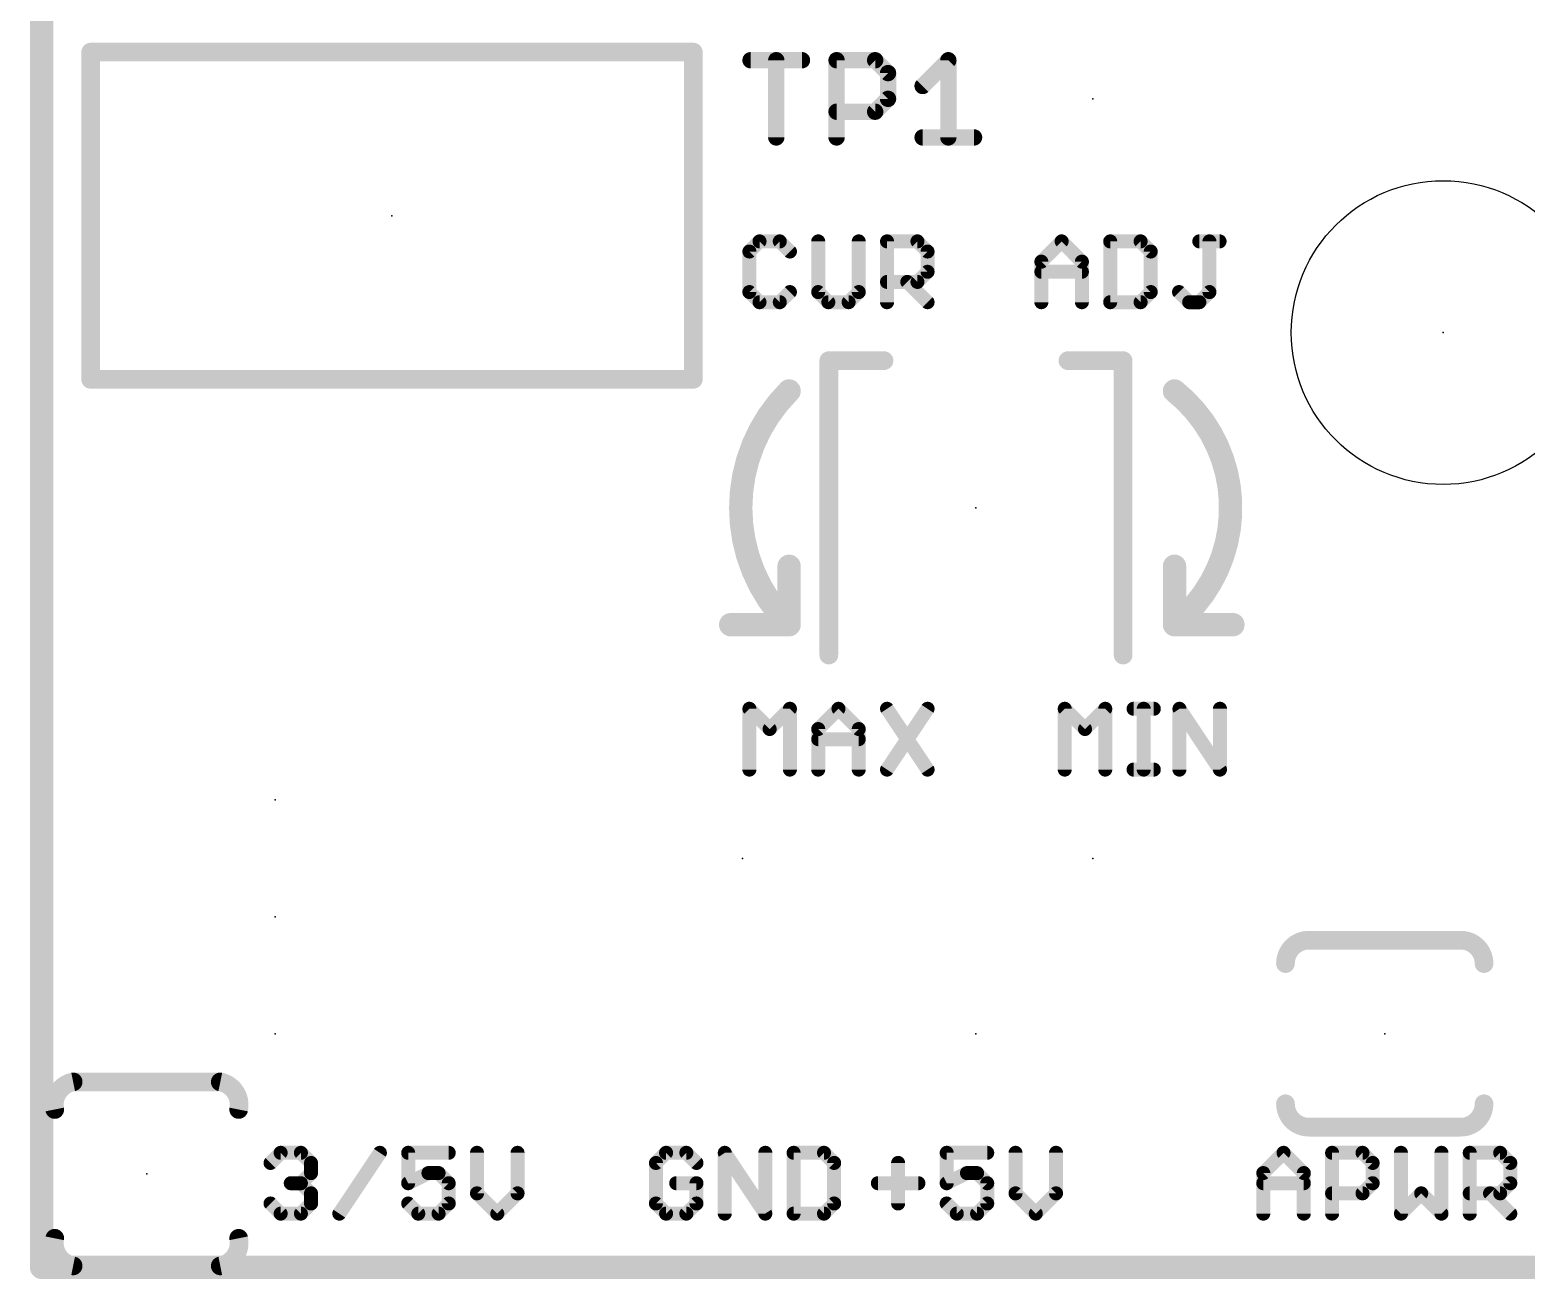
# Model space of a CAD drawing. Extents: x -0.1 to 48.4, y -0.1 to 20.4.
# Drawn here: x -0.13 to 16.14, y -0.13 to 13.45 of the extents above; entities that cross this region are included whole.
import ezdxf

# ---------------------------------------------------------------- set-up
doc = ezdxf.new("R2010")
doc.units = 0
for name, color, linetype in [('20', 7, 'CONTINUOUS'), ('21', 7, 'CONTINUOUS'), ('23', 7, 'CONTINUOUS')]:
    doc.layers.add(name, color=color, linetype=linetype)

msp = doc.modelspace()

# ---------------------------------------------------------------- linework, layer by layer
at = {"layer": '20'}
msp.add_circle((15.24, 10.16), 1.651, dxfattribs=at)
at = {"layer": '21'}
for points, const_width in [([(0, 20.32), (0, 0)], 0.254), ([(0.5334, 9.652), (0.5334, 13.208)], 0.2032), ([(0.5334, 13.208), (7.0866, 13.208)], 0.2032), ([(7.0866, 13.208), (7.0866, 9.652)], 0.2032), ([(7.7089, 13.1198), (8.2682, 13.1198)], 0.1778), ([(7.9885, 12.2809), (7.9885, 13.1198)], 0.1778), ([(8.6444, 12.2809), (8.6444, 13.1198)], 0.1778), ([(8.6444, 13.1198), (9.0639, 13.1198)], 0.1778), ([(9.0639, 13.1198), (9.2037, 12.98)], 0.1778), ([(9.5799, 12.8402), (9.8596, 13.1198)], 0.1778), ([(9.8596, 13.1198), (9.8596, 12.2809)], 0.1778), ([(9.2037, 12.98), (9.2037, 12.7004)], 0.1778), ([(9.2037, 12.7004), (9.0639, 12.5605)], 0.1778), ([(9.0639, 12.5605), (8.6444, 12.5605)], 0.1778), ([(9.5799, 12.2809), (10.1392, 12.2809)], 0.1778), ([(7.8064, 11.1512), (7.6962, 11.041)], 0.1524), ([(8.0267, 11.1512), (7.8064, 11.1512)], 0.1524), ([(8.1368, 11.041), (8.0267, 11.1512)], 0.1524), ([(8.4446, 11.1512), (8.4446, 10.6004)], 0.1524), ([(8.8853, 10.6004), (8.8853, 11.1512)], 0.1524), ([(9.193, 10.4902), (9.193, 11.1512)], 0.1524), ([(9.193, 11.1512), (9.5235, 11.1512)], 0.1524), ([(9.5235, 11.1512), (9.6337, 11.041)], 0.1524), ([(10.8712, 10.9308), (11.0915, 11.1512)], 0.1524), ([(11.0915, 11.1512), (11.3118, 10.9308)], 0.1524), ([(11.6196, 11.1512), (11.6196, 10.4902)], 0.1524), ([(11.9501, 11.1512), (11.6196, 11.1512)], 0.1524), ([(12.0603, 11.041), (11.9501, 11.1512)], 0.1524), ([(12.5884, 11.1512), (12.8087, 11.1512)], 0.1524), ([(12.6985, 10.6004), (12.6985, 11.1512)], 0.1524), ([(7.6962, 11.041), (7.6962, 10.6004)], 0.1524), ([(9.6337, 11.041), (9.6337, 10.8207)], 0.1524), ([(12.0603, 10.6004), (12.0603, 11.041)], 0.1524), ([(10.8712, 10.4902), (10.8712, 10.9308)], 0.1524), ([(11.3118, 10.9308), (11.3118, 10.4902)], 0.1524), ([(9.5235, 10.7105), (9.193, 10.7105)], 0.1524), ([(9.4134, 10.7105), (9.6337, 10.4902)], 0.1524), ([(9.6337, 10.8207), (9.5235, 10.7105)], 0.1524), ([(10.8712, 10.8207), (11.3118, 10.8207)], 0.1524), ([(7.6962, 10.6004), (7.8064, 10.4902)], 0.1524), ([(8.0267, 10.4902), (8.1368, 10.6004)], 0.1524), ([(8.4446, 10.6004), (8.5548, 10.4902)], 0.1524), ([(8.7751, 10.4902), (8.8853, 10.6004)], 0.1524), ([(11.9501, 10.4902), (12.0603, 10.6004)], 0.1524), ([(12.368, 10.6004), (12.4782, 10.4902)], 0.1524), ([(12.5884, 10.4902), (12.6985, 10.6004)], 0.1524), ([(7.8064, 10.4902), (8.0267, 10.4902)], 0.1524), ([(8.5548, 10.4902), (8.7751, 10.4902)], 0.1524), ([(11.6196, 10.4902), (11.9501, 10.4902)], 0.1524), ([(12.4782, 10.4902), (12.5884, 10.4902)], 0.1524), ([(9.16, 9.855), (8.56, 9.855)], 0.2032), ([(8.56, 9.855), (8.56, 6.655)], 0.2032), ([(11.16, 9.855), (11.76, 9.855)], 0.2032), ([(11.76, 9.855), (11.76, 6.655)], 0.2032), ([(7.0866, 9.652), (0.5334, 9.652)], 0.2032), ([(8.128, 7.62), (8.128, 6.985)], 0.254), ([(12.319, 6.985), (12.319, 7.62)], 0.254), ([(8.128, 6.985), (7.493, 6.985)], 0.254), ([(12.319, 6.985), (12.954, 6.985)], 0.254), ([(7.6962, 5.4102), (7.6962, 6.0712)], 0.1524), ([(7.6962, 6.0712), (7.9165, 5.8508)], 0.1524), ([(7.9165, 5.8508), (8.1368, 6.0712)], 0.1524), ([(8.1368, 6.0712), (8.1368, 5.4102)], 0.1524), ([(8.4446, 5.8508), (8.6649, 6.0712)], 0.1524), ([(8.6649, 6.0712), (8.8853, 5.8508)], 0.1524), ([(9.193, 6.0712), (9.6337, 5.4102)], 0.1524), ([(9.6337, 6.0712), (9.193, 5.4102)], 0.1524), ([(11.1252, 5.4102), (11.1252, 6.0712)], 0.1524), ([(11.1252, 6.0712), (11.3455, 5.8508)], 0.1524), ([(11.3455, 5.8508), (11.5658, 6.0712)], 0.1524), ([(11.5658, 6.0712), (11.5658, 5.4102)], 0.1524), ([(11.8736, 6.0712), (12.0939, 6.0712)], 0.1524), ([(11.9838, 5.4102), (11.9838, 6.0712)], 0.1524), ([(12.3726, 5.4102), (12.3726, 6.0712)], 0.1524), ([(12.3726, 6.0712), (12.8132, 5.4102)], 0.1524), ([(12.8132, 5.4102), (12.8132, 6.0712)], 0.1524), ([(8.4446, 5.4102), (8.4446, 5.8508)], 0.1524), ([(8.8853, 5.8508), (8.8853, 5.4102)], 0.1524), ([(8.4446, 5.7407), (8.8853, 5.7407)], 0.1524), ([(11.8736, 5.4102), (12.0939, 5.4102)], 0.1524), ([(13.7795, 3.556), (15.4305, 3.556)], 0.2032), ([(0.343, 2.016), (1.943, 2.016)], 0.2032), ([(15.4305, 1.524), (13.7795, 1.524)], 0.2032), ([(2.4892, 1.135), (2.5994, 1.2452)], 0.1524), ([(2.5994, 1.2452), (2.8197, 1.2452)], 0.1524), ([(2.8197, 1.2452), (2.9298, 1.135)], 0.1524), ([(3.2376, 0.5842), (3.6783, 1.2452)], 0.1524), ([(4.4267, 1.2452), (3.986, 1.2452)], 0.1524), ([(3.986, 1.2452), (3.986, 0.9147)], 0.1524), ([(4.7344, 1.2452), (4.7344, 0.8045)], 0.1524), ([(5.1751, 0.8045), (5.1751, 1.2452)], 0.1524), ([(6.7904, 1.2452), (6.6802, 1.135)], 0.1524), ([(7.0107, 1.2452), (6.7904, 1.2452)], 0.1524), ([(7.1208, 1.135), (7.0107, 1.2452)], 0.1524), ([(7.4286, 0.5842), (7.4286, 1.2452)], 0.1524), ([(7.4286, 1.2452), (7.8693, 0.5842)], 0.1524), ([(7.8693, 0.5842), (7.8693, 1.2452)], 0.1524), ([(8.177, 1.2452), (8.177, 0.5842)], 0.1524), ([(8.5075, 1.2452), (8.177, 1.2452)], 0.1524), ([(8.6177, 1.135), (8.5075, 1.2452)], 0.1524), ([(10.2823, 1.2452), (9.8416, 1.2452)], 0.1524), ([(9.8416, 1.2452), (9.8416, 0.9147)], 0.1524), ([(10.59, 1.2452), (10.59, 0.8045)], 0.1524), ([(11.0307, 0.8045), (11.0307, 1.2452)], 0.1524), ([(13.2842, 1.0248), (13.5045, 1.2452)], 0.1524), ([(13.5045, 1.2452), (13.7248, 1.0248)], 0.1524), ([(14.0326, 0.5842), (14.0326, 1.2452)], 0.1524), ([(14.0326, 1.2452), (14.3631, 1.2452)], 0.1524), ([(14.3631, 1.2452), (14.4733, 1.135)], 0.1524), ([(14.781, 1.2452), (14.781, 0.5842)], 0.1524), ([(15.2217, 0.5842), (15.2217, 1.2452)], 0.1524), ([(15.5294, 0.5842), (15.5294, 1.2452)], 0.1524), ([(15.5294, 1.2452), (15.8599, 1.2452)], 0.1524), ([(15.8599, 1.2452), (15.9701, 1.135)], 0.1524), ([(2.9298, 1.135), (2.9298, 1.0248)], 0.1524), ([(6.6802, 1.135), (6.6802, 0.6944)], 0.1524), ([(8.6177, 0.6944), (8.6177, 1.135)], 0.1524), ([(9.3135, 1.135), (9.3135, 0.6944)], 0.1524), ([(14.4733, 1.135), (14.4733, 0.9147)], 0.1524), ([(15.9701, 1.135), (15.9701, 0.9147)], 0.1524), ([(2.8197, 0.9147), (2.7095, 0.9147)], 0.1524), ([(2.9298, 1.0248), (2.8197, 0.9147)], 0.1524), ([(2.8197, 0.9147), (2.9298, 0.8045)], 0.1524), ([(3.986, 0.9147), (4.2064, 1.0248)], 0.1524), ([(4.2064, 1.0248), (4.3165, 1.0248)], 0.1524), ([(4.3165, 1.0248), (4.4267, 0.9147)], 0.1524), ([(4.4267, 0.9147), (4.4267, 0.6944)], 0.1524), ([(7.1208, 0.9147), (6.9005, 0.9147)], 0.1524), ([(7.1208, 0.6944), (7.1208, 0.9147)], 0.1524), ([(9.0932, 0.9147), (9.5338, 0.9147)], 0.1524), ([(9.8416, 0.9147), (10.0619, 1.0248)], 0.1524), ([(10.0619, 1.0248), (10.1721, 1.0248)], 0.1524), ([(10.1721, 1.0248), (10.2823, 0.9147)], 0.1524), ([(10.2823, 0.9147), (10.2823, 0.6944)], 0.1524), ([(13.2842, 0.5842), (13.2842, 1.0248)], 0.1524), ([(13.2842, 0.9147), (13.7248, 0.9147)], 0.1524), ([(13.7248, 1.0248), (13.7248, 0.5842)], 0.1524), ([(14.4733, 0.9147), (14.3631, 0.8045)], 0.1524), ([(15.9701, 0.9147), (15.8599, 0.8045)], 0.1524), ([(2.9298, 0.8045), (2.9298, 0.6944)], 0.1524), ([(4.7344, 0.8045), (4.9548, 0.5842)], 0.1524), ([(4.9548, 0.5842), (5.1751, 0.8045)], 0.1524), ([(10.59, 0.8045), (10.8103, 0.5842)], 0.1524), ([(10.8103, 0.5842), (11.0307, 0.8045)], 0.1524), ([(14.3631, 0.8045), (14.0326, 0.8045)], 0.1524), ([(14.781, 0.5842), (15.0014, 0.8045)], 0.1524), ([(15.0014, 0.8045), (15.2217, 0.5842)], 0.1524), ([(15.8599, 0.8045), (15.5294, 0.8045)], 0.1524), ([(15.7498, 0.8045), (15.9701, 0.5842)], 0.1524), ([(2.5994, 0.5842), (2.4892, 0.6944)], 0.1524), ([(2.8197, 0.5842), (2.5994, 0.5842)], 0.1524), ([(2.9298, 0.6944), (2.8197, 0.5842)], 0.1524), ([(4.0962, 0.5842), (3.986, 0.6944)], 0.1524), ([(4.3165, 0.5842), (4.0962, 0.5842)], 0.1524), ([(4.4267, 0.6944), (4.3165, 0.5842)], 0.1524), ([(6.6802, 0.6944), (6.7904, 0.5842)], 0.1524), ([(6.7904, 0.5842), (7.0107, 0.5842)], 0.1524), ([(7.0107, 0.5842), (7.1208, 0.6944)], 0.1524), ([(8.177, 0.5842), (8.5075, 0.5842)], 0.1524), ([(8.5075, 0.5842), (8.6177, 0.6944)], 0.1524), ([(9.9518, 0.5842), (9.8416, 0.6944)], 0.1524), ([(10.1721, 0.5842), (9.9518, 0.5842)], 0.1524), ([(10.2823, 0.6944), (10.1721, 0.5842)], 0.1524), ([(0, 0), (48.26, 0)], 0.254), ([(1.943, 0.016), (0.343, 0.016)], 0.2032)]:
    msp.add_lwpolyline(points, dxfattribs=dict(at, const_width=const_width))
for points, const_width in [([(0.5842, 13.208, 1), (0.4826, 13.208)], 0.1016), ([(0.5334, 13.2588, 1), (0.5334, 13.1572)], 0.1016), ([(7.1374, 13.208, 1), (7.0358, 13.208)], 0.1016), ([(7.0866, 13.1572, 1), (7.0866, 13.2588)], 0.1016), ([(7.7089, 13.1643, 1), (7.7089, 13.0754)], 0.0889), ([(8.033, 13.1198, 1), (7.9441, 13.1198)], 0.0889), ([(8.2682, 13.0754, 1), (8.2682, 13.1643)], 0.0889), ([(8.6444, 13.1643, 1), (8.6444, 13.0754)], 0.0889), ([(8.6889, 13.1198, 1), (8.6, 13.1198)], 0.0889), ([(9.0953, 13.1512, 1), (9.0324, 13.0884)], 0.0889), ([(9.0639, 13.0754, 1), (9.0639, 13.1643)], 0.0889), ([(9.904, 13.1198, 1), (9.8151, 13.1198)], 0.0889), ([(9.891, 13.0884, 1), (9.8281, 13.1512)], 0.0889), ([(9.2481, 12.98, 1), (9.1592, 12.98)], 0.0889), ([(9.1723, 12.9486, 1), (9.2351, 13.0114)], 0.0889), ([(9.5485, 12.8716, 1), (9.6114, 12.8087)], 0.0889), ([(9.1592, 12.7004, 1), (9.2481, 12.7004)], 0.0889), ([(9.2351, 12.6689, 1), (9.1723, 12.7318)], 0.0889), ([(8.6444, 12.605, 1), (8.6444, 12.5161)], 0.0889), ([(9.0324, 12.592, 1), (9.0953, 12.5291)], 0.0889), ([(9.0639, 12.5161, 1), (9.0639, 12.605)], 0.0889), ([(9.5799, 12.3254, 1), (9.5799, 12.2365)], 0.0889), ([(10.1392, 12.2365, 1), (10.1392, 12.3254)], 0.0889), ([(7.9441, 12.2809, 1), (8.033, 12.2809)], 0.0889), ([(8.6, 12.2809, 1), (8.6889, 12.2809)], 0.0889), ([(9.8151, 12.2809, 1), (9.904, 12.2809)], 0.0889), ([(7.8064, 11.1893, 1), (7.8064, 11.1131)], 0.0762), ([(7.8333, 11.1242, 1), (7.7794, 11.1781)], 0.0762), ([(8.0536, 11.1781, 1), (7.9997, 11.1242)], 0.0762), ([(8.0267, 11.1131, 1), (8.0267, 11.1893)], 0.0762), ([(8.4827, 11.1512, 1), (8.4065, 11.1512)], 0.0762), ([(8.9234, 11.1512, 1), (8.8472, 11.1512)], 0.0762), ([(9.2311, 11.1512, 1), (9.1549, 11.1512)], 0.0762), ([(9.193, 11.1893, 1), (9.193, 11.1131)], 0.0762), ([(9.5505, 11.1781, 1), (9.4966, 11.1242)], 0.0762), ([(9.5235, 11.1131, 1), (9.5235, 11.1893)], 0.0762), ([(11.1185, 11.1781, 1), (11.0646, 11.1242)], 0.0762), ([(11.1185, 11.1242, 1), (11.0646, 11.1781)], 0.0762), ([(11.6577, 11.1512, 1), (11.5815, 11.1512)], 0.0762), ([(11.6196, 11.1893, 1), (11.6196, 11.1131)], 0.0762), ([(11.977, 11.1781, 1), (11.9232, 11.1242)], 0.0762), ([(11.9501, 11.1131, 1), (11.9501, 11.1893)], 0.0762), ([(12.5884, 11.1893, 1), (12.5884, 11.1131)], 0.0762), ([(12.7366, 11.1512, 1), (12.6604, 11.1512)], 0.0762), ([(12.8087, 11.1131, 1), (12.8087, 11.1893)], 0.0762), ([(7.7343, 11.041, 1), (7.6581, 11.041)], 0.0762), ([(7.6693, 11.0679, 1), (7.7231, 11.0141)], 0.0762), ([(8.1099, 11.0141, 1), (8.1638, 11.0679)], 0.0762), ([(9.6718, 11.041, 1), (9.5956, 11.041)], 0.0762), ([(9.6067, 11.0141, 1), (9.6606, 11.0679)], 0.0762), ([(12.0984, 11.041, 1), (12.0222, 11.041)], 0.0762), ([(12.0333, 11.0141, 1), (12.0872, 11.0679)], 0.0762), ([(10.9093, 10.9308, 1), (10.8331, 10.9308)], 0.0762), ([(10.8443, 10.9578, 1), (10.8981, 10.9039)], 0.0762), ([(11.3499, 10.9308, 1), (11.2737, 10.9308)], 0.0762), ([(11.2849, 10.9039, 1), (11.3388, 10.9578)], 0.0762), ([(9.193, 10.7486, 1), (9.193, 10.6724)], 0.0762), ([(9.4403, 10.7375, 1), (9.3864, 10.6836)], 0.0762), ([(9.4966, 10.7375, 1), (9.5505, 10.6836)], 0.0762), ([(9.5235, 10.6724, 1), (9.5235, 10.7486)], 0.0762), ([(9.5956, 10.8207, 1), (9.6718, 10.8207)], 0.0762), ([(9.6606, 10.7937, 1), (9.6067, 10.8476)], 0.0762), ([(10.8712, 10.8588, 1), (10.8712, 10.7826)], 0.0762), ([(11.3118, 10.7826, 1), (11.3118, 10.8588)], 0.0762), ([(7.7231, 10.6273, 1), (7.6693, 10.5734)], 0.0762), ([(7.6581, 10.6004, 1), (7.7343, 10.6004)], 0.0762), ([(8.1638, 10.5734, 1), (8.1099, 10.6273)], 0.0762), ([(8.4716, 10.6273, 1), (8.4177, 10.5734)], 0.0762), ([(8.4065, 10.6004, 1), (8.4827, 10.6004)], 0.0762), ([(8.8472, 10.6004, 1), (8.9234, 10.6004)], 0.0762), ([(8.9122, 10.5734, 1), (8.8583, 10.6273)], 0.0762), ([(12.0222, 10.6004, 1), (12.0984, 10.6004)], 0.0762), ([(12.0872, 10.5734, 1), (12.0333, 10.6273)], 0.0762), ([(12.395, 10.6273, 1), (12.3411, 10.5734)], 0.0762), ([(12.6604, 10.6004, 1), (12.7366, 10.6004)], 0.0762), ([(12.7255, 10.5734, 1), (12.6716, 10.6273)], 0.0762), ([(7.8064, 10.5283, 1), (7.8064, 10.4521)], 0.0762), ([(7.7794, 10.4633, 1), (7.8333, 10.5171)], 0.0762), ([(7.9997, 10.5171, 1), (8.0536, 10.4633)], 0.0762), ([(8.0267, 10.4521, 1), (8.0267, 10.5283)], 0.0762), ([(8.5548, 10.5283, 1), (8.5548, 10.4521)], 0.0762), ([(8.5278, 10.4633, 1), (8.5817, 10.5171)], 0.0762), ([(8.7482, 10.5171, 1), (8.802, 10.4633)], 0.0762), ([(8.7751, 10.4521, 1), (8.7751, 10.5283)], 0.0762), ([(9.1549, 10.4902, 1), (9.2311, 10.4902)], 0.0762), ([(9.6067, 10.4633, 1), (9.6606, 10.5171)], 0.0762), ([(10.8331, 10.4902, 1), (10.9093, 10.4902)], 0.0762), ([(11.2737, 10.4902, 1), (11.3499, 10.4902)], 0.0762), ([(11.6196, 10.5283, 1), (11.6196, 10.4521)], 0.0762), ([(11.5815, 10.4902, 1), (11.6577, 10.4902)], 0.0762), ([(11.9232, 10.5171, 1), (11.977, 10.4633)], 0.0762), ([(11.9501, 10.4521, 1), (11.9501, 10.5283)], 0.0762), ([(12.4782, 10.5283, 1), (12.4782, 10.4521)], 0.0762), ([(12.4512, 10.4633, 1), (12.5051, 10.5171)], 0.0762), ([(12.5614, 10.5171, 1), (12.6153, 10.4633)], 0.0762), ([(12.5884, 10.4521, 1), (12.5884, 10.5283)], 0.0762), ([(8.56, 9.9058, 1), (8.56, 9.8042)], 0.1016), ([(8.6108, 9.855, 1), (8.5092, 9.855)], 0.1016), ([(9.16, 9.8042, 1), (9.16, 9.9058)], 0.1016), ([(11.16, 9.9058, 1), (11.16, 9.8042)], 0.1016), ([(11.8108, 9.855, 1), (11.7092, 9.855)], 0.1016), ([(11.76, 9.8042, 1), (11.76, 9.9058)], 0.1016), ([(0.5334, 9.7028, 1), (0.5334, 9.6012)], 0.1016), ([(0.4826, 9.652, 1), (0.5842, 9.652)], 0.1016), ([(7.0358, 9.652, 1), (7.1374, 9.652)], 0.1016), ([(7.0866, 9.6012, 1), (7.0866, 9.7028)], 0.1016), ([(8.128, 9.525, 0.4142), (8.128, 6.985)], 0.254), ([(8.1729, 9.4801, 1), (8.0831, 9.5699)], 0.127), ([(12.319, 6.985, 0.4806), (12.319, 9.525)], 0.254), ([(12.3587, 9.5746, 1), (12.2793, 9.4754)], 0.127), ([(8.1915, 7.62, 1), (8.0645, 7.62)], 0.127), ([(12.3825, 7.62, 1), (12.2555, 7.62)], 0.127), ([(7.493, 7.0485, 1), (7.493, 6.9215)], 0.127), ([(8.0645, 6.985, 1), (8.1915, 6.985)], 0.127), ([(8.0831, 6.9401, 1), (8.1729, 7.0299)], 0.127), ([(8.128, 6.9215, 1), (8.128, 7.0485)], 0.127), ([(12.319, 7.0485, 1), (12.319, 6.9215)], 0.127), ([(12.2793, 7.0346, 1), (12.3587, 6.9354)], 0.127), ([(12.2555, 6.985, 1), (12.3825, 6.985)], 0.127), ([(12.954, 6.9215, 1), (12.954, 7.0485)], 0.127), ([(8.5092, 6.655, 1), (8.6108, 6.655)], 0.1016), ([(11.7092, 6.655, 1), (11.8108, 6.655)], 0.1016), ([(7.7343, 6.0712, 1), (7.6581, 6.0712)], 0.0762), ([(7.7231, 6.0981, 1), (7.6693, 6.0442)], 0.0762), ([(8.1749, 6.0712, 1), (8.0987, 6.0712)], 0.0762), ([(8.1638, 6.0442, 1), (8.1099, 6.0981)], 0.0762), ([(8.6919, 6.0981, 1), (8.638, 6.0442)], 0.0762), ([(8.6919, 6.0442, 1), (8.638, 6.0981)], 0.0762), ([(9.2247, 6.0923, 1), (9.1613, 6.05)], 0.0762), ([(9.6654, 6.05, 1), (9.602, 6.0923)], 0.0762), ([(11.1633, 6.0712, 1), (11.0871, 6.0712)], 0.0762), ([(11.1521, 6.0981, 1), (11.0983, 6.0442)], 0.0762), ([(11.6039, 6.0712, 1), (11.5277, 6.0712)], 0.0762), ([(11.5928, 6.0442, 1), (11.5389, 6.0981)], 0.0762), ([(11.8736, 6.1093, 1), (11.8736, 6.0331)], 0.0762), ([(12.0219, 6.0712, 1), (11.9457, 6.0712)], 0.0762), ([(12.0939, 6.0331, 1), (12.0939, 6.1093)], 0.0762), ([(12.4107, 6.0712, 1), (12.3345, 6.0712)], 0.0762), ([(12.4043, 6.0923, 1), (12.3409, 6.05)], 0.0762), ([(12.8513, 6.0712, 1), (12.7751, 6.0712)], 0.0762), ([(7.8896, 5.8778, 1), (7.9435, 5.8239)], 0.0762), ([(7.8896, 5.8239, 1), (7.9435, 5.8778)], 0.0762), ([(8.4827, 5.8508, 1), (8.4065, 5.8508)], 0.0762), ([(8.4177, 5.8778, 1), (8.4716, 5.8239)], 0.0762), ([(8.9234, 5.8508, 1), (8.8472, 5.8508)], 0.0762), ([(8.8583, 5.8239, 1), (8.9122, 5.8778)], 0.0762), ([(11.3186, 5.8778, 1), (11.3725, 5.8239)], 0.0762), ([(11.3186, 5.8239, 1), (11.3725, 5.8778)], 0.0762), ([(8.4446, 5.7788, 1), (8.4446, 5.7026)], 0.0762), ([(8.8853, 5.7026, 1), (8.8853, 5.7788)], 0.0762), ([(7.6581, 5.4102, 1), (7.7343, 5.4102)], 0.0762), ([(8.0987, 5.4102, 1), (8.1749, 5.4102)], 0.0762), ([(8.4065, 5.4102, 1), (8.4827, 5.4102)], 0.0762), ([(8.8472, 5.4102, 1), (8.9234, 5.4102)], 0.0762), ([(9.1613, 5.4313, 1), (9.2247, 5.3891)], 0.0762), ([(9.602, 5.3891, 1), (9.6654, 5.4313)], 0.0762), ([(11.0871, 5.4102, 1), (11.1633, 5.4102)], 0.0762), ([(11.5277, 5.4102, 1), (11.6039, 5.4102)], 0.0762), ([(11.8736, 5.4483, 1), (11.8736, 5.3721)], 0.0762), ([(11.9457, 5.4102, 1), (12.0219, 5.4102)], 0.0762), ([(12.0939, 5.3721, 1), (12.0939, 5.4483)], 0.0762), ([(12.3345, 5.4102, 1), (12.4107, 5.4102)], 0.0762), ([(12.7751, 5.4102, 1), (12.8513, 5.4102)], 0.0762), ([(12.7815, 5.3891, 1), (12.8449, 5.4313)], 0.0762), ([(13.7795, 3.556, 0.4142), (13.5255, 3.302)], 0.2032), ([(13.7795, 3.6068, 1), (13.7795, 3.5052)], 0.1016), ([(13.7795, 3.5052, 1), (13.7795, 3.6068)], 0.1016), ([(15.6845, 3.302, 0.4142), (15.4305, 3.556)], 0.2032), ([(15.4305, 3.6068, 1), (15.4305, 3.5052)], 0.1016), ([(15.4305, 3.5052, 1), (15.4305, 3.6068)], 0.1016), ([(13.4747, 3.302, 1), (13.5763, 3.302)], 0.1016), ([(15.6337, 3.302, 1), (15.7353, 3.302)], 0.1016), ([(0.343, 2.016, 0.4142), (0.143, 1.716)], 0.2032), ([(0.343, 2.0668, 1), (0.343, 1.9652)], 0.1016), ([(0.353, 1.9662, 1), (0.333, 2.0658)], 0.1016), ([(2.143, 1.716, 0.4142), (1.943, 2.016)], 0.2032), ([(1.953, 2.0658, 1), (1.933, 1.9662)], 0.1016), ([(1.943, 1.9652, 1), (1.943, 2.0668)], 0.1016), ([(13.5255, 1.778, 0.4142), (13.7795, 1.524)], 0.2032), ([(13.5763, 1.778, 1), (13.4747, 1.778)], 0.1016), ([(15.4305, 1.524, 0.4142), (15.6845, 1.778)], 0.2032), ([(15.7353, 1.778, 1), (15.6337, 1.778)], 0.1016), ([(0.0932, 1.706, 1), (0.1928, 1.726)], 0.1016), ([(2.0932, 1.726, 1), (2.1928, 1.706)], 0.1016), ([(13.7795, 1.5748, 1), (13.7795, 1.4732)], 0.1016), ([(13.7795, 1.4732, 1), (13.7795, 1.5748)], 0.1016), ([(15.4305, 1.5748, 1), (15.4305, 1.4732)], 0.1016), ([(15.4305, 1.4732, 1), (15.4305, 1.5748)], 0.1016), ([(2.5994, 1.2833, 1), (2.5994, 1.2071)], 0.0762), ([(2.6263, 1.2182, 1), (2.5724, 1.2721)], 0.0762), ([(2.8466, 1.2721, 1), (2.7927, 1.2182)], 0.0762), ([(2.8197, 1.2071, 1), (2.8197, 1.2833)], 0.0762), ([(3.71, 1.224, 1), (3.6466, 1.2663)], 0.0762), ([(3.986, 1.2833, 1), (3.986, 1.2071)], 0.0762), ([(4.0241, 1.2452, 1), (3.9479, 1.2452)], 0.0762), ([(4.4267, 1.2071, 1), (4.4267, 1.2833)], 0.0762), ([(4.7725, 1.2452, 1), (4.6963, 1.2452)], 0.0762), ([(5.2132, 1.2452, 1), (5.137, 1.2452)], 0.0762), ([(6.7904, 1.2833, 1), (6.7904, 1.2071)], 0.0762), ([(6.8173, 1.2182, 1), (6.7634, 1.2721)], 0.0762), ([(7.0376, 1.2721, 1), (6.9837, 1.2182)], 0.0762), ([(7.0107, 1.2071, 1), (7.0107, 1.2833)], 0.0762), ([(7.4667, 1.2452, 1), (7.3905, 1.2452)], 0.0762), ([(7.4603, 1.2663, 1), (7.3969, 1.224)], 0.0762), ([(7.9074, 1.2452, 1), (7.8312, 1.2452)], 0.0762), ([(8.2151, 1.2452, 1), (8.1389, 1.2452)], 0.0762), ([(8.177, 1.2833, 1), (8.177, 1.2071)], 0.0762), ([(8.5345, 1.2721, 1), (8.4806, 1.2182)], 0.0762), ([(8.5075, 1.2071, 1), (8.5075, 1.2833)], 0.0762), ([(9.8416, 1.2833, 1), (9.8416, 1.2071)], 0.0762), ([(9.8797, 1.2452, 1), (9.8035, 1.2452)], 0.0762), ([(10.2823, 1.2071, 1), (10.2823, 1.2833)], 0.0762), ([(10.6281, 1.2452, 1), (10.5519, 1.2452)], 0.0762), ([(11.0688, 1.2452, 1), (10.9926, 1.2452)], 0.0762), ([(13.5315, 1.2721, 1), (13.4776, 1.2182)], 0.0762), ([(13.5315, 1.2182, 1), (13.4776, 1.2721)], 0.0762), ([(14.0707, 1.2452, 1), (13.9945, 1.2452)], 0.0762), ([(14.0326, 1.2833, 1), (14.0326, 1.2071)], 0.0762), ([(14.39, 1.2721, 1), (14.3362, 1.2182)], 0.0762), ([(14.3631, 1.2071, 1), (14.3631, 1.2833)], 0.0762), ([(14.8191, 1.2452, 1), (14.7429, 1.2452)], 0.0762), ([(15.2598, 1.2452, 1), (15.1836, 1.2452)], 0.0762), ([(15.5675, 1.2452, 1), (15.4913, 1.2452)], 0.0762), ([(15.5294, 1.2833, 1), (15.5294, 1.2071)], 0.0762), ([(15.8869, 1.2721, 1), (15.833, 1.2182)], 0.0762), ([(15.8599, 1.2071, 1), (15.8599, 1.2833)], 0.0762), ([(2.4623, 1.1619, 1), (2.5161, 1.1081)], 0.0762), ([(2.9679, 1.135, 1), (2.8917, 1.135)], 0.0762), ([(2.9029, 1.1081, 1), (2.9568, 1.1619)], 0.0762), ([(6.7183, 1.135, 1), (6.6421, 1.135)], 0.0762), ([(6.6533, 1.1619, 1), (6.7071, 1.1081)], 0.0762), ([(7.0939, 1.1081, 1), (7.1478, 1.1619)], 0.0762), ([(8.6558, 1.135, 1), (8.5796, 1.135)], 0.0762), ([(8.5907, 1.1081, 1), (8.6446, 1.1619)], 0.0762), ([(9.3516, 1.135, 1), (9.2754, 1.135)], 0.0762), ([(14.5114, 1.135, 1), (14.4352, 1.135)], 0.0762), ([(14.4463, 1.1081, 1), (14.5002, 1.1619)], 0.0762), ([(16.0082, 1.135, 1), (15.932, 1.135)], 0.0762), ([(15.9431, 1.1081, 1), (15.997, 1.1619)], 0.0762), ([(2.7095, 0.9528, 1), (2.7095, 0.8766)], 0.0762), ([(2.8466, 0.9416, 1), (2.7927, 0.8877)], 0.0762), ([(2.7927, 0.9416, 1), (2.8466, 0.8877)], 0.0762), ([(2.8197, 0.8766, 1), (2.8197, 0.9528)], 0.0762), ([(2.8917, 1.0248, 1), (2.9679, 1.0248)], 0.0762), ([(2.9568, 0.9979, 1), (2.9029, 1.0518)], 0.0762), ([(3.969, 0.9488, 1), (4.0031, 0.8806)], 0.0762), ([(4.2064, 1.0629, 1), (4.2064, 0.9867)], 0.0762), ([(4.2234, 0.9908, 1), (4.1893, 1.0589)], 0.0762), ([(4.3435, 1.0518, 1), (4.2896, 0.9979)], 0.0762), ([(4.3165, 0.9867, 1), (4.3165, 1.0629)], 0.0762), ([(4.4648, 0.9147, 1), (4.3886, 0.9147)], 0.0762), ([(4.3997, 0.8877, 1), (4.4536, 0.9416)], 0.0762), ([(6.9005, 0.9528, 1), (6.9005, 0.8766)], 0.0762), ([(7.1589, 0.9147, 1), (7.0827, 0.9147)], 0.0762), ([(7.1208, 0.8766, 1), (7.1208, 0.9528)], 0.0762), ([(9.0932, 0.9528, 1), (9.0932, 0.8766)], 0.0762), ([(9.5338, 0.8766, 1), (9.5338, 0.9528)], 0.0762), ([(9.8246, 0.9488, 1), (9.8587, 0.8806)], 0.0762), ([(10.0619, 1.0629, 1), (10.0619, 0.9867)], 0.0762), ([(10.079, 0.9908, 1), (10.0449, 1.0589)], 0.0762), ([(10.199, 1.0518, 1), (10.1452, 0.9979)], 0.0762), ([(10.1721, 0.9867, 1), (10.1721, 1.0629)], 0.0762), ([(10.3204, 0.9147, 1), (10.2442, 0.9147)], 0.0762), ([(10.2553, 0.8877, 1), (10.3092, 0.9416)], 0.0762), ([(13.3223, 1.0248, 1), (13.2461, 1.0248)], 0.0762), ([(13.2573, 1.0518, 1), (13.3111, 0.9979)], 0.0762), ([(13.2842, 0.9528, 1), (13.2842, 0.8766)], 0.0762), ([(13.7629, 1.0248, 1), (13.6867, 1.0248)], 0.0762), ([(13.6979, 0.9979, 1), (13.7518, 1.0518)], 0.0762), ([(13.7248, 0.8766, 1), (13.7248, 0.9528)], 0.0762), ([(14.5002, 0.8877, 1), (14.4463, 0.9416)], 0.0762), ([(15.997, 0.8877, 1), (15.9431, 0.9416)], 0.0762), ([(2.9679, 0.8045, 1), (2.8917, 0.8045)], 0.0762), ([(2.9029, 0.7776, 1), (2.9568, 0.8315)], 0.0762), ([(3.9479, 0.9147, 1), (4.0241, 0.9147)], 0.0762), ([(4.7614, 0.8315, 1), (4.7075, 0.7776)], 0.0762), ([(4.6963, 0.8045, 1), (4.7725, 0.8045)], 0.0762), ([(5.137, 0.8045, 1), (5.2132, 0.8045)], 0.0762), ([(5.202, 0.7776, 1), (5.1481, 0.8315)], 0.0762), ([(9.8035, 0.9147, 1), (9.8797, 0.9147)], 0.0762), ([(10.617, 0.8315, 1), (10.5631, 0.7776)], 0.0762), ([(10.5519, 0.8045, 1), (10.6281, 0.8045)], 0.0762), ([(10.9926, 0.8045, 1), (11.0688, 0.8045)], 0.0762), ([(11.0576, 0.7776, 1), (11.0037, 0.8315)], 0.0762), ([(14.0326, 0.8426, 1), (14.0326, 0.7664)], 0.0762), ([(14.3362, 0.8315, 1), (14.39, 0.7776)], 0.0762), ([(14.3631, 0.7664, 1), (14.3631, 0.8426)], 0.0762), ([(14.4352, 0.9147, 1), (14.5114, 0.9147)], 0.0762), ([(15.0283, 0.8315, 1), (14.9744, 0.7776)], 0.0762), ([(15.0283, 0.7776, 1), (14.9744, 0.8315)], 0.0762), ([(15.5294, 0.8426, 1), (15.5294, 0.7664)], 0.0762), ([(15.7767, 0.8315, 1), (15.7228, 0.7776)], 0.0762), ([(15.833, 0.8315, 1), (15.8869, 0.7776)], 0.0762), ([(15.8599, 0.7664, 1), (15.8599, 0.8426)], 0.0762), ([(15.932, 0.9147, 1), (16.0082, 0.9147)], 0.0762), ([(2.5161, 0.7213, 1), (2.4623, 0.6674)], 0.0762), ([(2.5994, 0.6223, 1), (2.5994, 0.5461)], 0.0762), ([(2.8197, 0.5461, 1), (2.8197, 0.6223)], 0.0762), ([(2.8917, 0.6944, 1), (2.9679, 0.6944)], 0.0762), ([(2.9568, 0.6674, 1), (2.9029, 0.7213)], 0.0762), ([(4.013, 0.7213, 1), (3.9591, 0.6674)], 0.0762), ([(4.0962, 0.6223, 1), (4.0962, 0.5461)], 0.0762), ([(4.3165, 0.5461, 1), (4.3165, 0.6223)], 0.0762), ([(4.3886, 0.6944, 1), (4.4648, 0.6944)], 0.0762), ([(4.4536, 0.6674, 1), (4.3997, 0.7213)], 0.0762), ([(6.7071, 0.7213, 1), (6.6533, 0.6674)], 0.0762), ([(6.6421, 0.6944, 1), (6.7183, 0.6944)], 0.0762), ([(6.7904, 0.6223, 1), (6.7904, 0.5461)], 0.0762), ([(7.0107, 0.5461, 1), (7.0107, 0.6223)], 0.0762), ([(7.0827, 0.6944, 1), (7.1589, 0.6944)], 0.0762), ([(7.1478, 0.6674, 1), (7.0939, 0.7213)], 0.0762), ([(8.177, 0.6223, 1), (8.177, 0.5461)], 0.0762), ([(8.5075, 0.5461, 1), (8.5075, 0.6223)], 0.0762), ([(8.5796, 0.6944, 1), (8.6558, 0.6944)], 0.0762), ([(8.6446, 0.6674, 1), (8.5907, 0.7213)], 0.0762), ([(9.2754, 0.6944, 1), (9.3516, 0.6944)], 0.0762), ([(9.8686, 0.7213, 1), (9.8147, 0.6674)], 0.0762), ([(9.9518, 0.6223, 1), (9.9518, 0.5461)], 0.0762), ([(10.1721, 0.5461, 1), (10.1721, 0.6223)], 0.0762), ([(10.2442, 0.6944, 1), (10.3204, 0.6944)], 0.0762), ([(10.3092, 0.6674, 1), (10.2553, 0.7213)], 0.0762), ([(2.5724, 0.5573, 1), (2.6263, 0.6111)], 0.0762), ([(2.7927, 0.6111, 1), (2.8466, 0.5573)], 0.0762), ([(3.2059, 0.6053, 1), (3.2693, 0.5631)], 0.0762), ([(4.0692, 0.5573, 1), (4.1231, 0.6111)], 0.0762), ([(4.2896, 0.6111, 1), (4.3435, 0.5573)], 0.0762), ([(4.9278, 0.6111, 1), (4.9817, 0.5573)], 0.0762), ([(4.9278, 0.5573, 1), (4.9817, 0.6111)], 0.0762), ([(6.7634, 0.5573, 1), (6.8173, 0.6111)], 0.0762), ([(6.9837, 0.6111, 1), (7.0376, 0.5573)], 0.0762), ([(7.3905, 0.5842, 1), (7.4667, 0.5842)], 0.0762), ([(7.8312, 0.5842, 1), (7.9074, 0.5842)], 0.0762), ([(7.8376, 0.5631, 1), (7.901, 0.6053)], 0.0762), ([(8.1389, 0.5842, 1), (8.2151, 0.5842)], 0.0762), ([(8.4806, 0.6111, 1), (8.5345, 0.5573)], 0.0762), ([(9.9248, 0.5573, 1), (9.9787, 0.6111)], 0.0762), ([(10.1452, 0.6111, 1), (10.199, 0.5573)], 0.0762), ([(10.7834, 0.6111, 1), (10.8373, 0.5573)], 0.0762), ([(10.7834, 0.5573, 1), (10.8373, 0.6111)], 0.0762), ([(13.2461, 0.5842, 1), (13.3223, 0.5842)], 0.0762), ([(13.6867, 0.5842, 1), (13.7629, 0.5842)], 0.0762), ([(13.9945, 0.5842, 1), (14.0707, 0.5842)], 0.0762), ([(14.7429, 0.5842, 1), (14.8191, 0.5842)], 0.0762), ([(14.7541, 0.6111, 1), (14.808, 0.5573)], 0.0762), ([(15.1836, 0.5842, 1), (15.2598, 0.5842)], 0.0762), ([(15.1947, 0.5573, 1), (15.2486, 0.6111)], 0.0762), ([(15.4913, 0.5842, 1), (15.5675, 0.5842)], 0.0762), ([(15.9431, 0.5573, 1), (15.997, 0.6111)], 0.0762), ([(0.143, 0.316, 0.4142), (0.343, 0.016)], 0.2032), ([(0.1928, 0.306, 1), (0.0932, 0.326)], 0.1016), ([(1.943, 0.016, 0.4142), (2.143, 0.316)], 0.2032), ([(2.1928, 0.326, 1), (2.0932, 0.306)], 0.1016), ([(0, 0.0635, 1), (0, -0.0635)], 0.127), ([(-0.0635, 0, 1), (0.0635, 0)], 0.127), ([(0.343, 0.0668, 1), (0.343, -0.0348)], 0.1016), ([(0.333, -0.0338, 1), (0.353, 0.0658)], 0.1016), ([(1.933, 0.0658, 1), (1.953, -0.0338)], 0.1016), ([(1.943, -0.0348, 1), (1.943, 0.0668)], 0.1016)]:
    msp.add_lwpolyline(points, format="xyb", dxfattribs=dict(at, const_width=const_width))
at = {"layer": '23'}
for p in [(11.43, 12.7), (3.81, 11.43), (15.24, 10.16), (10.16, 8.255), (2.54, 5.08), (7.62, 4.445), (11.43, 4.445), (2.54, 3.81), (2.54, 2.54), (10.16, 2.54), (14.605, 2.54), (1.143, 1.016)]:
    msp.add_point(p, dxfattribs=at)

doc.saveas('drawing.dxf')
